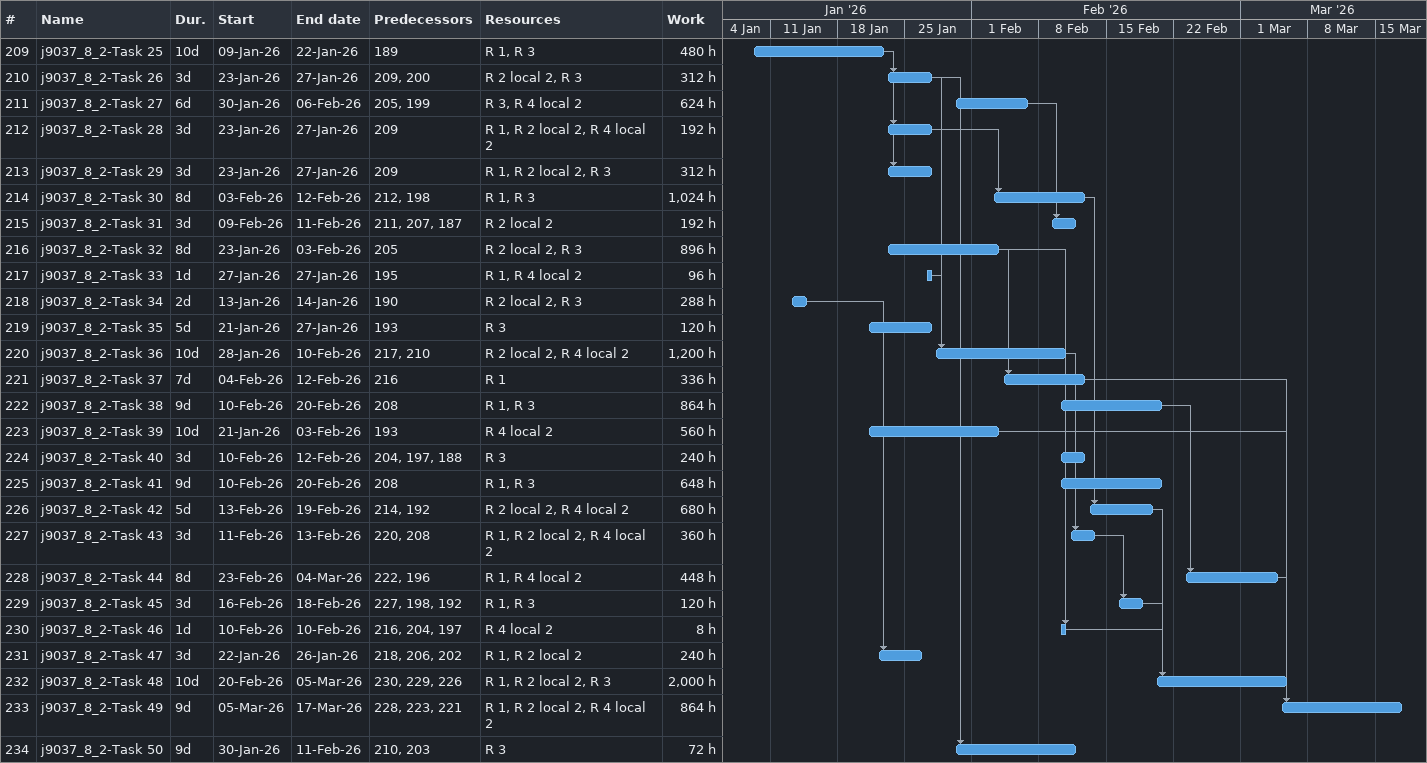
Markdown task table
| ID | Task | Duration | Start | Finish | Predecessors | Resources | Work (h) |
|---|---|---|---|---|---|---|---|
| 209 | j9037_8_2-Task 25 | 10d | 2026-01-09 | 2026-01-22 | 189 | R 1, R 3 | 480 |
| 210 | j9037_8_2-Task 26 | 3d | 2026-01-23 | 2026-01-27 | 209, 200 | R 2 local 2, R 3 | 312 |
| 211 | j9037_8_2-Task 27 | 6d | 2026-01-30 | 2026-02-06 | 205, 199 | R 3, R 4 local 2 | 624 |
| 212 | j9037_8_2-Task 28 | 3d | 2026-01-23 | 2026-01-27 | 209 | R 1, R 2 local 2, R 4 local 2 | 192 |
| 213 | j9037_8_2-Task 29 | 3d | 2026-01-23 | 2026-01-27 | 209 | R 1, R 2 local 2, R 3 | 312 |
| 214 | j9037_8_2-Task 30 | 8d | 2026-02-03 | 2026-02-12 | 212, 198 | R 1, R 3 | 1024 |
| 215 | j9037_8_2-Task 31 | 3d | 2026-02-09 | 2026-02-11 | 211, 207, 187 | R 2 local 2 | 192 |
| 216 | j9037_8_2-Task 32 | 8d | 2026-01-23 | 2026-02-03 | 205 | R 2 local 2, R 3 | 896 |
| 217 | j9037_8_2-Task 33 | 1d | 2026-01-27 | 2026-01-27 | 195 | R 1, R 4 local 2 | 96 |
| 218 | j9037_8_2-Task 34 | 2d | 2026-01-13 | 2026-01-14 | 190 | R 2 local 2, R 3 | 288 |
| 219 | j9037_8_2-Task 35 | 5d | 2026-01-21 | 2026-01-27 | 193 | R 3 | 120 |
| 220 | j9037_8_2-Task 36 | 10d | 2026-01-28 | 2026-02-10 | 217, 210 | R 2 local 2, R 4 local 2 | 1200 |
| 221 | j9037_8_2-Task 37 | 7d | 2026-02-04 | 2026-02-12 | 216 | R 1 | 336 |
| 222 | j9037_8_2-Task 38 | 9d | 2026-02-10 | 2026-02-20 | 208 | R 1, R 3 | 864 |
| 223 | j9037_8_2-Task 39 | 10d | 2026-01-21 | 2026-02-03 | 193 | R 4 local 2 | 560 |
| 224 | j9037_8_2-Task 40 | 3d | 2026-02-10 | 2026-02-12 | 204, 197, 188 | R 3 | 240 |
| 225 | j9037_8_2-Task 41 | 9d | 2026-02-10 | 2026-02-20 | 208 | R 1, R 3 | 648 |
| 226 | j9037_8_2-Task 42 | 5d | 2026-02-13 | 2026-02-19 | 214, 192 | R 2 local 2, R 4 local 2 | 680 |
| 227 | j9037_8_2-Task 43 | 3d | 2026-02-11 | 2026-02-13 | 220, 208 | R 1, R 2 local 2, R 4 local 2 | 360 |
| 228 | j9037_8_2-Task 44 | 8d | 2026-02-23 | 2026-03-04 | 222, 196 | R 1, R 4 local 2 | 448 |
| 229 | j9037_8_2-Task 45 | 3d | 2026-02-16 | 2026-02-18 | 227, 198, 192 | R 1, R 3 | 120 |
| 230 | j9037_8_2-Task 46 | 1d | 2026-02-10 | 2026-02-10 | 216, 204, 197 | R 4 local 2 | 8 |
| 231 | j9037_8_2-Task 47 | 3d | 2026-01-22 | 2026-01-26 | 218, 206, 202 | R 1, R 2 local 2 | 240 |
| 232 | j9037_8_2-Task 48 | 10d | 2026-02-20 | 2026-03-05 | 230, 229, 226 | R 1, R 2 local 2, R 3 | 2000 |
| 233 | j9037_8_2-Task 49 | 9d | 2026-03-05 | 2026-03-17 | 228, 223, 221 | R 1, R 2 local 2, R 4 local 2 | 864 |
| 234 | j9037_8_2-Task 50 | 9d | 2026-01-30 | 2026-02-11 | 210, 203 | R 3 | 72 |
